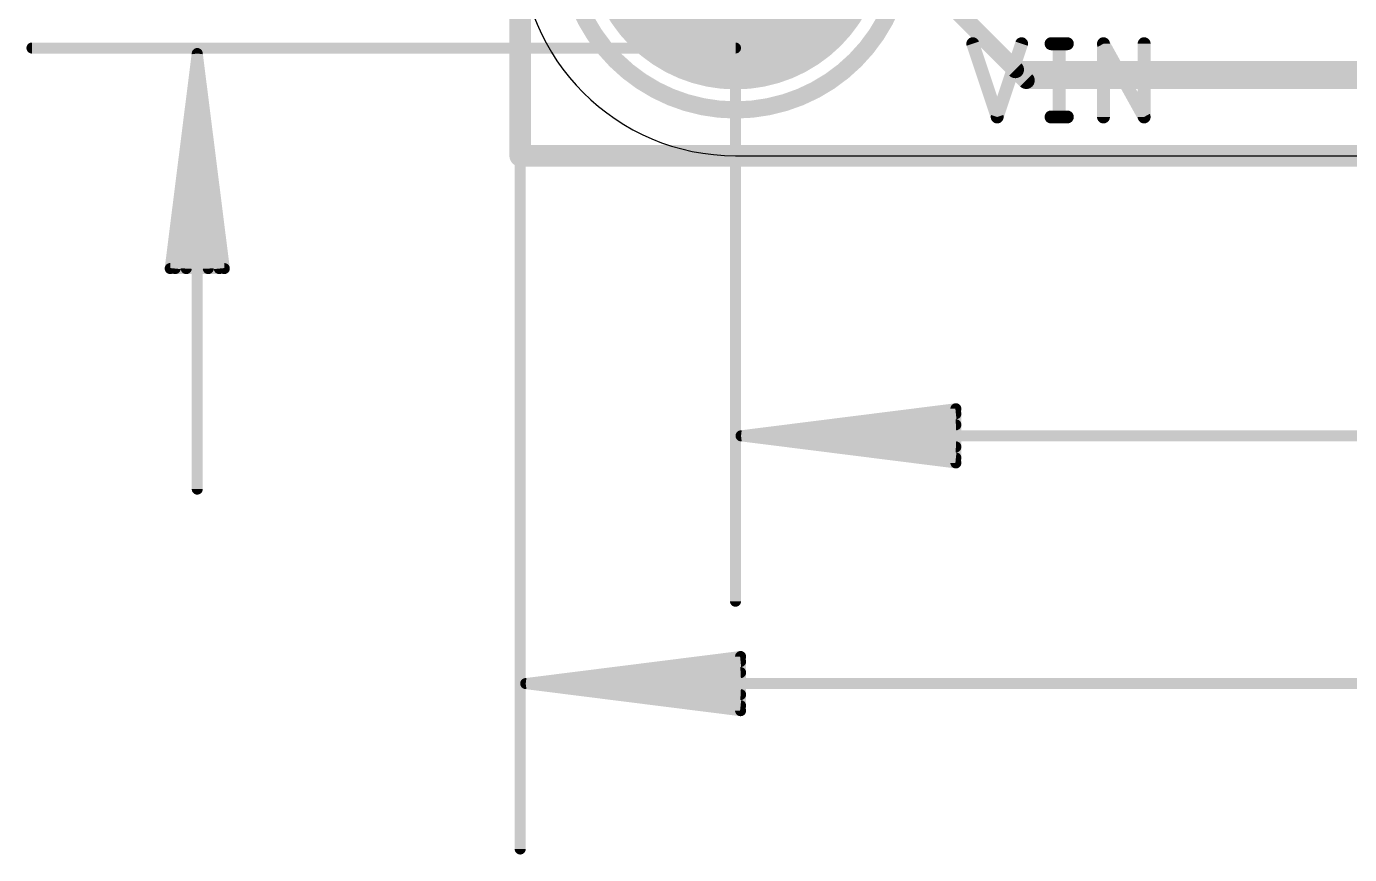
# Model space of a CAD drawing. Extents: x -6.2 to 34.1, y -8.2 to 17.9.
# Drawn here: x -5.83 to 9.78, y -8.24 to 1.52 of the extents above; entities that cross this region are included whole.
import ezdxf

# ---------------------------------------------------------------- set-up
doc = ezdxf.new("R2010")
doc.units = 0
for name, color, linetype in [('1', 12, 'CONTINUOUS'), ('16', 5, 'CONTINUOUS'), ('17', 110, 'CONTINUOUS'), ('20', 53, 'CONTINUOUS'), ('21', 40, 'CONTINUOUS'), ('47', 253, 'CONTINUOUS')]:
    doc.layers.add(name, color=color, linetype=linetype)

# ---------------------------------------------------------------- blocks, each defined once
blk = doc.blocks.new('ROUNDP')
at = {"const_width": 0.5}
blk.add_lwpolyline([(0, -0.25, 1), (0, 0.25, 1), (0, -0.25)], format="xyb", dxfattribs=at)

msp = doc.modelspace()

# ---------------------------------------------------------------- linework, layer by layer
at = {"layer": '1'}
for points, const_width in [([(0, 0), (0, 17.78)], 0.254), ([(5.08, 1.778), (5.842, 1.016)], 0.2032), ([(5.842, 1.016), (14.986, 1.016)], 0.2032), ([(25.4, 0), (0, 0)], 0.254)]:
    msp.add_lwpolyline(points, dxfattribs=dict(at, const_width=const_width))
for points, const_width in [([(5.842, 1.0668, 1), (5.842, 0.9652)], 0.1016), ([(5.8061, 0.9801, 1), (5.8779, 1.0519)], 0.1016), ([(0, 0.0635, 1), (0, -0.0635)], 0.127), ([(-0.0635, 0, 1), (0.0635, 0)], 0.127)]:
    msp.add_lwpolyline(points, format="xyb", dxfattribs=dict(at, const_width=const_width))
at = {"layer": '16'}
for points, const_width in [([(0, 0), (0, 17.78)], 0.254), ([(5.969, 0.889), (5.08, 1.778)], 0.2032), ([(12.319, 0.889), (5.969, 0.889)], 0.2032), ([(25.4, 0), (0, 0)], 0.254)]:
    msp.add_lwpolyline(points, dxfattribs=dict(at, const_width=const_width))
for points, const_width in [([(5.969, 0.9398, 1), (5.969, 0.8382)], 0.1016), ([(5.9331, 0.8531, 1), (6.0049, 0.9249)], 0.1016), ([(0, 0.0635, 1), (0, -0.0635)], 0.127), ([(-0.0635, 0, 1), (0.0635, 0)], 0.127)]:
    msp.add_lwpolyline(points, format="xyb", dxfattribs=dict(at, const_width=const_width))
at = {"layer": '20'}
msp.add_line((2.54, 0), (22.86, 0), dxfattribs=at)
msp.add_arc((2.54, 2.54), 2.54, 180, 270, dxfattribs=at)
at = {"layer": '21'}
for points, const_width in [([(2.54, 0.54, 1), (2.54, 4.54, 1), (2.54, 0.54)], 0.2032), ([(5.3755, 1.3328, 1), (5.3032, 1.3088)], 0.0762), ([(5.9512, 1.3088, 1), (5.879, 1.3328)], 0.0762), ([(6.2628, 1.3589, 1), (6.2628, 1.2827)], 0.0762), ([(6.3968, 1.3208, 1), (6.3206, 1.3208)], 0.0762), ([(6.4547, 1.2827, 1), (6.4547, 1.3589)], 0.0762), ([(6.919, 1.3208, 1), (6.8428, 1.3208)], 0.0762), ([(6.9142, 1.3393, 1), (6.8476, 1.3023)], 0.0762), ([(7.3987, 1.3208, 1), (7.3225, 1.3208)], 0.0762), ([(5.5911, 0.4692, 1), (5.6634, 0.4452)], 0.0762), ([(5.5911, 0.4452, 1), (5.6634, 0.4692)], 0.0762), ([(6.2628, 0.4953, 1), (6.2628, 0.4191)], 0.0762), ([(6.3206, 0.4572, 1), (6.3968, 0.4572)], 0.0762), ([(6.4547, 0.4191, 1), (6.4547, 0.4953)], 0.0762), ([(6.8428, 0.4572, 1), (6.919, 0.4572)], 0.0762), ([(7.3225, 0.4572, 1), (7.3987, 0.4572)], 0.0762), ([(7.3273, 0.4387, 1), (7.3939, 0.4757)], 0.0762)]:
    msp.add_lwpolyline(points, format="xyb", dxfattribs=dict(at, const_width=const_width))
at = {"layer": '21', "const_width": 0.1524}
for points in [[(5.3394, 1.3208), (5.6272, 0.4572)], [(5.6272, 0.4572), (5.9151, 1.3208)], [(6.2628, 1.3208), (6.4547, 1.3208)], [(6.3587, 1.3208), (6.3587, 0.4572)], [(6.8809, 0.4572), (6.8809, 1.3208)], [(6.8809, 1.3208), (7.3606, 0.4572)], [(7.3606, 0.4572), (7.3606, 1.3208)], [(6.2628, 0.4572), (6.4547, 0.4572)]]:
    msp.add_lwpolyline(points, dxfattribs=at)
at = {"layer": '47', "const_width": 0.13}
for points in [[(0, 6.223), (0, -8.173)], [(2.54, 2.54), (2.54, -5.252)], [(2.54, 1.27), (-5.76, 1.27)], [(-3.81, 1.205), (-4.1292, -1.33)], [(-3.81, 1.205), (-4.07, -1.33)], [(-3.81, 1.205), (-3.94, -1.33)], [(-3.81, 1.205), (-3.81, -3.93)], [(-3.4908, -1.33), (-3.81, 1.205)], [(-3.68, -1.33), (-3.81, 1.205)], [(-3.55, -1.33), (-3.81, 1.205)], [(-4.1292, -1.33), (-3.4908, -1.33)], [(2.605, -3.302), (5.14, -2.9828)], [(5.14, -2.9828), (5.14, -3.6212)], [(2.605, -3.302), (5.14, -3.042)], [(2.605, -3.302), (5.14, -3.172)], [(22.795, -3.302), (2.605, -3.302)], [(5.14, -3.6212), (2.605, -3.302)], [(5.14, -3.432), (2.605, -3.302)], [(5.14, -3.562), (2.605, -3.302)], [(0.065, -6.223), (2.6, -5.9038)], [(0.065, -6.223), (2.6, -5.963)], [(2.6, -5.9038), (2.6, -6.5422)], [(0.065, -6.223), (2.6, -6.093)], [(25.335, -6.223), (0.065, -6.223)], [(2.6, -6.5422), (0.065, -6.223)], [(2.6, -6.353), (0.065, -6.223)], [(2.6, -6.483), (0.065, -6.223)]]:
    msp.add_lwpolyline(points, dxfattribs=at)
at = {"layer": '47', "const_width": 0.065}
for points in [[(-5.76, 1.3025, 1), (-5.76, 1.2375)], [(-3.7775, 1.205, 1), (-3.8425, 1.205)], [(-3.7778, 1.2091, 1), (-3.8422, 1.2009)], [(-3.7775, 1.2033, 1), (-3.8425, 1.2067)], [(-3.7775, 1.2067, 1), (-3.8425, 1.2033)], [(-3.7777, 1.2083, 1), (-3.8423, 1.2017)], [(-3.7777, 1.2017, 1), (-3.8423, 1.2083)], [(-3.7778, 1.2009, 1), (-3.8422, 1.2091)], [(2.54, 1.2375, 1), (2.54, 1.3025)], [(-4.1615, -1.3259, 1), (-4.097, -1.3341)], [(-4.1292, -1.2975, 1), (-4.1292, -1.3625)], [(-4.1023, -1.3267, 1), (-4.0377, -1.3333)], [(-3.9725, -1.3283, 1), (-3.9075, -1.3317)], [(-3.7125, -1.3317, 1), (-3.6475, -1.3283)], [(-3.5823, -1.3333, 1), (-3.5177, -1.3267)], [(-3.523, -1.3341, 1), (-3.4585, -1.3259)], [(-3.4908, -1.3625, 1), (-3.4908, -1.2975)], [(5.1725, -2.9828, 1), (5.1075, -2.9828)], [(5.1441, -3.015, 1), (5.1359, -2.9505)], [(5.1433, -3.0743, 1), (5.1367, -3.0097)], [(5.1417, -3.2045, 1), (5.1383, -3.1395)], [(2.605, -3.2695, 1), (2.605, -3.3345)], [(2.6091, -3.2698, 1), (2.6009, -3.3342)], [(2.6033, -3.2695, 1), (2.6067, -3.3345)], [(2.6067, -3.2695, 1), (2.6033, -3.3345)], [(2.6083, -3.2697, 1), (2.6017, -3.3343)], [(2.6017, -3.2697, 1), (2.6083, -3.3343)], [(2.6009, -3.2698, 1), (2.6091, -3.3342)], [(5.1383, -3.4645, 1), (5.1417, -3.3995)], [(5.1075, -3.6212, 1), (5.1725, -3.6212)], [(5.1359, -3.6535, 1), (5.1441, -3.589)], [(5.1367, -3.5943, 1), (5.1433, -3.5297)], [(-3.8425, -3.93, 1), (-3.7775, -3.93)], [(2.5075, -5.252, 1), (2.5725, -5.252)], [(2.6325, -5.9038, 1), (2.5675, -5.9038)], [(2.6041, -5.936, 1), (2.5959, -5.8715)], [(2.6033, -5.9953, 1), (2.5967, -5.9307)], [(2.6017, -6.1255, 1), (2.5983, -6.0605)], [(0.065, -6.1905, 1), (0.065, -6.2555)], [(0.0691, -6.1908, 1), (0.0609, -6.2552)], [(0.0633, -6.1905, 1), (0.0667, -6.2555)], [(0.0667, -6.1905, 1), (0.0633, -6.2555)], [(0.0683, -6.1907, 1), (0.0617, -6.2553)], [(0.0617, -6.1907, 1), (0.0683, -6.2553)], [(0.0609, -6.1908, 1), (0.0691, -6.2552)], [(2.5983, -6.3855, 1), (2.6017, -6.3205)], [(2.5675, -6.5422, 1), (2.6325, -6.5422)], [(2.5959, -6.5745, 1), (2.6041, -6.51)], [(2.5967, -6.5153, 1), (2.6033, -6.4507)], [(-0.0325, -8.173, 1), (0.0325, -8.173)]]:
    msp.add_lwpolyline(points, format="xyb", dxfattribs=at)

# ---------------------------------------------------------------- block references
at = {"layer": '17', "xscale": 3.516, "yscale": 3.516}
msp.add_blockref('ROUNDP', (2.54, 2.54), dxfattribs=at)
msp.add_blockref('ROUNDP', (2.54, 2.54), dxfattribs=at)

doc.saveas('drawing.dxf')
